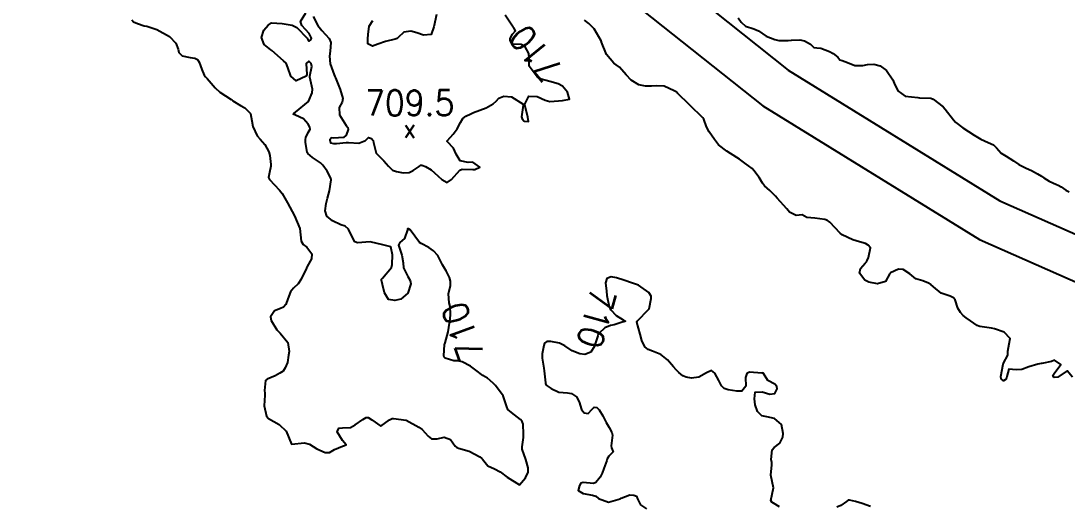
# Model space of a CAD drawing. Header units: metres. Extents: x 307586 to 320046, y 7427249 to 7434250.
# Drawn here: x 309234.7 to 309399.5, y 7432693.3 to 7432769.7 of the extents above; entities that cross this region are included whole.
import ezdxf
from ezdxf.enums import TextEntityAlignment as Align

# ---------------------------------------------------------------- set-up
doc = ezdxf.new("R2010")
doc.units = ezdxf.units.M
doc.header["$MEASUREMENT"] = 0
for name, color, linetype in [('Cotas', 45, 'Continuous'), ('Curvas de Nivel 1m', 11, 'Continuous'), ('Curvas de Nivel 5m', 15, 'Continuous'), ('Pontos Cotados', 45, 'Continuous'), ('Vias Primárias', 230, 'Continuous')]:
    doc.layers.add(name, color=color, linetype=linetype)
doc.styles.add('Style-STANDARD', font='STANDARD.shx')

# ---------------------------------------------------------------- blocks, each defined once
blk = doc.blocks.new('ELVTXT_78')
at = {"layer": 'Pontos Cotados', "linetype": 'Continuous', "style": 'Style-STANDARD'}
for s, height, p in [('709.5', 4, (0, 4)), ('x', 3, (0, 0))]:
    blk.add_text(s, height=height, dxfattribs=at).set_placement(p, align=Align.MIDDLE_CENTER)

msp = doc.modelspace()

# ---------------------------------------------------------------- linework, layer by layer
at = {"layer": 'Curvas de Nivel 1m', "elevation": 711, "flags": 128}
for points in [[(309400.33, 7432713.56), (309399.49, 7432714.57), (309398.04, 7432713.59), (309397.48, 7432713.55), (309397.39, 7432713.6), (309397.24, 7432713.84), (309397.49, 7432714.18), (309398.51, 7432715.58), (309397.51, 7432716.25), (309397.07, 7432716.04), (309395.5, 7432715.73), (309395.4, 7432715.73), (309394.87, 7432715.63), (309393.5, 7432715.21), (309392.37, 7432714.78), (309391.49, 7432714.75), (309390.31, 7432714.86), (309389.99, 7432713.68), (309389.89, 7432713.28), (309389.48, 7432713), (309389.1, 7432713.32), (309389.07, 7432713.7), (309389.43, 7432715.62), (309389.45, 7432715.69), (309389.47, 7432715.73), (309389.5, 7432715.8), (309390.16, 7432717.05), (309390.18, 7432717.68), (309390.4, 7432718.83), (309390.51, 7432719.68), (309389.57, 7432720.69), (309388.09, 7432721.2), (309387.58, 7432721.29), (309385.75, 7432721.57), (309385.58, 7432721.61), (309385.31, 7432721.74), (309384.27, 7432722.44), (309383.59, 7432722.96), (309383.15, 7432723.32), (309382.71, 7432723.77), (309382.3, 7432724.47), (309381.85, 7432725.79), (309381.63, 7432726.08), (309381.06, 7432726.37), (309379.64, 7432726.8), (309378.46, 7432727.83), (309378.01, 7432728.19), (309377.66, 7432728.38), (309376.75, 7432728.76), (309375.67, 7432729.09), (309374.71, 7432729.87), (309373.68, 7432730.57), (309372.95, 7432730.63), (309371.67, 7432730.03), (309371.61, 7432729.98), (309371.58, 7432729.91), (309370.91, 7432728.67), (309369.66, 7432728.3), (309368.28, 7432728.57), (309367.66, 7432728.89), (309366.8, 7432729.97), (309366.93, 7432730.72), (309367.7, 7432731.56), (309367.89, 7432731.77), (309367.99, 7432731.96), (309368.2, 7432732.45), (309368.55, 7432733.95), (309368.17, 7432734.39), (309367.73, 7432734.63), (309366.79, 7432734.91), (309365.74, 7432735.22), (309364.07, 7432736), (309363.75, 7432736.26), (309362.15, 7432738.02), (309361.92, 7432738.18), (309361.78, 7432738.26), (309361.36, 7432738.45), (309359.78, 7432738.64), (309358.48, 7432738.77), (309357.78, 7432739.18), (309356.81, 7432739.07), (309355.79, 7432739.6), (309355.34, 7432740.1), (309353.82, 7432741.81), (309353.54, 7432742.12), (309352.69, 7432743), (309351.84, 7432743.76), (309351.52, 7432744.15), (309350.97, 7432745.04), (309350.16, 7432746.17), (309349.87, 7432746.46), (309348.74, 7432747.32), (309347.89, 7432747.93), (309347.46, 7432748.2), (309345.9, 7432749.2), (309344.61, 7432750.23), (309343.93, 7432751.05), (309343.12, 7432752.25), (309342.72, 7432753.03), (309342.26, 7432754.27), (309342.14, 7432754.44), (309341.97, 7432754.61), (309340.25, 7432756.29), (309339.99, 7432756.54), (309338.18, 7432758.32), (309338.1, 7432758.41), (309338.01, 7432758.49), (309337.62, 7432758.72), (309336.02, 7432759.44), (309334.85, 7432759.52), (309334.02, 7432759.44), (309333.08, 7432759.43), (309332.03, 7432759.65), (309330.83, 7432760.4), (309330.05, 7432761.24), (309328.97, 7432762.43), (309328.45, 7432762.82), (309328.07, 7432763.1), (309326.94, 7432764.45), (309326.17, 7432766.39), (309326.15, 7432766.46), (309326.1, 7432766.58), (309324.99, 7432768.47), (309324.14, 7432769.35), (309323.49, 7432769.83)], [(309347.68, 7432770.2), (309348.15, 7432769.53), (309348.86, 7432768.91), (309350.14, 7432768.49), (309350.9, 7432768.16), (309352.12, 7432767.33), (309353.45, 7432766.79), (309354.11, 7432766.67), (309355.58, 7432766.63), (309356.11, 7432766.7), (309357.42, 7432766.78), (309358.11, 7432766.59), (309359.08, 7432766.07), (309359.6, 7432765.56), (309360.1, 7432765.47), (309360.7, 7432765.44), (309362.09, 7432764.91), (309362.67, 7432764.6), (309363.38, 7432764.01), (309363.68, 7432763.6), (309364.08, 7432763.49), (309364.89, 7432763.18), (309366.07, 7432762.71), (309367.34, 7432762.7), (309368.07, 7432762.86), (309369.05, 7432762.92), (309370.07, 7432762.65), (309371.04, 7432761.92), (309372.04, 7432760.45), (309372.25, 7432759.91), (309372.82, 7432758.7), (309374.01, 7432757.88), (309376.01, 7432757.64), (309376.23, 7432757.63), (309378.01, 7432757.57), (309378.42, 7432757.42), (309379.99, 7432756.19), (309380.31, 7432755.81), (309381.62, 7432754.14), (309381.91, 7432753.79), (309381.96, 7432753.74), (309383.07, 7432752.89), (309383.95, 7432752.32), (309384.84, 7432751.75), (309385.93, 7432751.09), (309387.09, 7432750.57), (309387.92, 7432750.19), (309388.37, 7432749.71), (309389.11, 7432748.91), (309389.9, 7432748.44), (309391.05, 7432747.68), (309391.88, 7432747.08), (309393.03, 7432746.51), (309393.87, 7432746.15), (309394.82, 7432745.64), (309395.48, 7432745.24), (309395.86, 7432744.99), (309396.7, 7432744.46), (309397.85, 7432743.96), (309398.11, 7432743.86), (309398.55, 7432743.59), (309399.32, 7432743.06), (309399.84, 7432742.81)]]:
    msp.add_lwpolyline(points, dxfattribs=at)
at = {"layer": 'Curvas de Nivel 5m', "elevation": 710, "flags": 128}
for points in [[(309252.14, 7432769.9), (309252.4, 7432769.61), (309253.06, 7432769.34), (309254.13, 7432768.95), (309254.55, 7432768.9), (309256.12, 7432768.41), (309258.1, 7432767.28), (309259.07, 7432766.24), (309259.44, 7432765.26), (309259.57, 7432764.75), (309260.07, 7432764.21), (309261.33, 7432763.97), (309262.07, 7432763.89), (309262.51, 7432763.66), (309262.77, 7432763.22), (309263.18, 7432762.08), (309263.54, 7432761.21), (309263.75, 7432760.93), (309264.03, 7432760.64), (309265.28, 7432759.19), (309266, 7432758.53), (309267.81, 7432757.33), (309267.98, 7432757.23), (309268.08, 7432757.16), (309269.26, 7432756.43), (309269.97, 7432756.02), (309270.84, 7432755.12), (309271.07, 7432754), (309271.21, 7432753.12), (309271.92, 7432751.65), (309272.36, 7432751.1), (309273.09, 7432750.28), (309273.74, 7432749.08), (309273.88, 7432748.54), (309274.07, 7432747.08), (309274.07, 7432746.86), (309273.85, 7432745.85), (309273.71, 7432745.08), (309273.72, 7432744.96), (309273.84, 7432744.74), (309275.43, 7432743.06), (309275.82, 7432742.55), (309276.67, 7432741.05), (309277.77, 7432739.04), (309278.61, 7432737.03), (309278.75, 7432736.04), (309278.84, 7432735.02), (309279.18, 7432734.48), (309279.71, 7432734.05), (309280.54, 7432733), (309280.46, 7432732.23), (309279.8, 7432731.01), (309279.76, 7432730.92), (309279.67, 7432730.74), (309278.84, 7432729.02), (309278.35, 7432728.32), (309277.63, 7432727.62), (309277.35, 7432727.32), (309277.15, 7432727.04), (309276.74, 7432725.92), (309276.4, 7432725.05), (309276.05, 7432724.61), (309275.6, 7432724.43), (309274.63, 7432724.03), (309274.01, 7432723.08), (309274.11, 7432722.54), (309275.03, 7432721.07), (309275.55, 7432720.54), (309276.72, 7432719.05), (309276.94, 7432717.61), (309276.84, 7432717.05), (309276.66, 7432715.88), (309276.34, 7432715.05), (309275.98, 7432714.55), (309275.47, 7432714.19), (309274.75, 7432713.79), (309273.46, 7432713.27), (309273.24, 7432713.08), (309273.07, 7432711.46), (309273.11, 7432711.08), (309273.1, 7432710.76), (309273.02, 7432709.09), (309273.39, 7432707.45), (309273.71, 7432707.08), (309275.37, 7432706.13), (309276.46, 7432705.05), (309277.34, 7432703.04), (309279.35, 7432703.24), (309280.13, 7432703), (309281.33, 7432702.28), (309282.61, 7432701.69), (309283.32, 7432701.73), (309284.09, 7432702.19), (309285.34, 7432702.71), (309285.53, 7432702.75), (309285.91, 7432702.93), (309285.35, 7432703.58), (309284.53, 7432704.95), (309284.77, 7432705.55), (309285.37, 7432705.58), (309286.63, 7432705.67), (309287.37, 7432706.05), (309288.53, 7432706.9), (309289.07, 7432707.21), (309289.39, 7432707.22), (309289.95, 7432706.88), (309291.37, 7432705.87), (309292.78, 7432706.85), (309293.17, 7432707.06), (309293.39, 7432707.09), (309295.38, 7432706.82), (309297.37, 7432705.71), (309297.89, 7432705.32), (309298.35, 7432704.79), (309298.84, 7432704.26), (309299.35, 7432703.87), (309300.28, 7432703.84), (309301.36, 7432704.11), (309302.36, 7432703.75), (309303.08, 7432702.72), (309303.34, 7432702.49), (309303.64, 7432702.41), (309305.33, 7432701.91), (309306.99, 7432701.01), (309307.31, 7432700.78), (309307.38, 7432700.68), (309308.24, 7432699.61), (309309.3, 7432699.14), (309310.18, 7432698.64), (309311.28, 7432697.83), (309313.26, 7432696.6), (309314.16, 7432697.71), (309314.58, 7432698.59), (309314.58, 7432699.31), (309314.23, 7432700.59), (309313.68, 7432702.25), (309313.64, 7432702.6), (309313.87, 7432704.09), (309313.89, 7432704.59), (309313.83, 7432706.15), (309313.64, 7432706.6), (309313.39, 7432706.89), (309312, 7432708.03), (309311.41, 7432708.48), (309311.33, 7432708.63), (309311.3, 7432708.74), (309310.64, 7432710.64), (309309.46, 7432712.27), (309309.1, 7432712.66), (309308.2, 7432713.4), (309307.47, 7432713.87), (309306.38, 7432714.69), (309305.49, 7432715.31), (309304.2, 7432716.01), (309303.5, 7432716.17), (309302.91, 7432716.14), (309301.5, 7432716.56), (309301.35, 7432716.75), (309301.32, 7432716.94), (309301.44, 7432718.75), (309301.46, 7432718.83), (309301.54, 7432719.02), (309301.98, 7432720.74), (309302.21, 7432722.11), (309302.31, 7432722.74), (309302.38, 7432723.53), (309302.3, 7432724.74), (309302.18, 7432725.31), (309302.04, 7432726.74), (309302.36, 7432728.02), (309302.39, 7432728.74), (309302.22, 7432729.3), (309301.67, 7432730.35), (309301.43, 7432730.75), (309301.13, 7432731.31), (309300.36, 7432732.76), (309299.71, 7432733.52), (309298.95, 7432734.02), (309297.72, 7432734.65), (309297.47, 7432734.8), (309296.73, 7432735.81), (309296.02, 7432736.82), (309295.75, 7432736.98), (309295.6, 7432736.96), (309295.58, 7432736.82), (309295.12, 7432735.44), (309294.37, 7432734.83), (309294.16, 7432734.39), (309294.7, 7432732.83), (309294.91, 7432731.6), (309294.97, 7432730.83), (309295.66, 7432729.46), (309295.99, 7432728.82), (309296.14, 7432728.32), (309295.62, 7432726.82), (309294.55, 7432725.9), (309293.61, 7432725.66), (309292.6, 7432725.84), (309291.98, 7432726.86), (309291.64, 7432728.19), (309291.5, 7432728.87), (309291.51, 7432729.02), (309291.66, 7432729.2), (309293.07, 7432730.85), (309293.2, 7432731.33), (309293.21, 7432732.85), (309292.97, 7432734.11), (309291.72, 7432734.45), (309289.72, 7432734.89), (309287.72, 7432734.78), (309287.28, 7432734.92), (309286.76, 7432735.9), (309286.3, 7432736.93), (309285.75, 7432737.36), (309285.11, 7432737.59), (309283.76, 7432738.25), (309282.87, 7432738.97), (309282.6, 7432739.8), (309282.76, 7432740.98), (309282.97, 7432741.81), (309283.32, 7432742.97), (309283.56, 7432744.69), (309283.52, 7432744.96), (309282.94, 7432746.06), (309282.23, 7432746.98), (309281.87, 7432747.35), (309280.65, 7432748.23), (309279.89, 7432748.83), (309279.78, 7432749.01), (309279.53, 7432750.63), (309279.53, 7432751.02), (309279.59, 7432751.34), (309279.93, 7432752.16), (309280.27, 7432752.67), (309280.22, 7432753.01), (309279.95, 7432753.48), (309279.21, 7432754.28), (309277.96, 7432754.88), (309277.59, 7432755.04), (309277.76, 7432755.24), (309277.97, 7432755.36), (309279.98, 7432757.01), (309280.59, 7432758.41), (309280.61, 7432759), (309280.19, 7432760.85), (309280.18, 7432761.01), (309280.5, 7432762.57), (309280.39, 7432763.01), (309280.07, 7432763.41), (309279.62, 7432763.02), (309279.75, 7432761.3), (309279.65, 7432761.02), (309278.03, 7432760.29), (309277.19, 7432761.05), (309276.72, 7432762.39), (309276.46, 7432763.06), (309276.07, 7432763.42), (309274.21, 7432765.08), (309274.08, 7432765.17), (309273, 7432766), (309272.61, 7432767.1), (309272.96, 7432768.26), (309273.63, 7432769.09), (309274.14, 7432769.42), (309275.87, 7432769.33), (309276.14, 7432769.27), (309277.42, 7432769.05), (309278.13, 7432768.72), (309279.8, 7432767.01), (309279.91, 7432766.82), (309280.1, 7432766.52), (309280.35, 7432766.75), (309280.45, 7432767.01), (309280.11, 7432767.76), (309278.93, 7432769.03), (309278.76, 7432769.65), (309279.56, 7432771.02)], [(309280.73, 7432770.42), (309281.44, 7432769), (309282.12, 7432768.23), (309283.25, 7432766.97), (309283.49, 7432766.36), (309283.41, 7432764.97), (309283.29, 7432764.19), (309283.42, 7432762.97), (309284.04, 7432761.22), (309284.15, 7432760.96), (309284.25, 7432760.74), (309284.96, 7432758.95), (309285.4, 7432757.53), (309285.31, 7432756.95), (309284.83, 7432756.09), (309284.86, 7432754.95), (309285.95, 7432753.23), (309286.19, 7432752.94), (309286.25, 7432752.63), (309285.92, 7432751.72), (309285.5, 7432751.36), (309283.92, 7432751.27), (309283.6, 7432751.29), (309283.33, 7432750.97), (309283.45, 7432750.51), (309283.91, 7432750.43), (309284.42, 7432750.44), (309285.91, 7432750.58), (309286.28, 7432750.56), (309287.91, 7432750.49), (309288.98, 7432750.9), (309289.46, 7432751.35), (309289.92, 7432751.21), (309290.16, 7432750.89), (309290.25, 7432750.55), (309290.64, 7432748.88), (309291.87, 7432747.66), (309292.6, 7432746.86), (309293.22, 7432746.21), (309293.85, 7432745.98), (309294.89, 7432745.79), (309295.85, 7432745.85), (309296.49, 7432746.18), (309297.42, 7432746.8), (309297.67, 7432746.99), (309297.87, 7432747.02), (309298.44, 7432746.79), (309299.32, 7432746.24), (309299.85, 7432745.8), (309301, 7432744.76), (309301.84, 7432744.25), (309302.51, 7432744.74), (309303.86, 7432746.22), (309304.22, 7432746.36), (309305.86, 7432746.33), (309306.22, 7432746.33), (309307.01, 7432746.69), (309305.87, 7432747.48), (309305.15, 7432747.43), (309303.88, 7432747.7), (309303.27, 7432748.73), (309302.83, 7432749.67), (309301.91, 7432750.68), (309301.85, 7432750.75), (309301.86, 7432750.81), (309301.91, 7432750.87), (309302.8, 7432751.87), (309303.43, 7432752.73), (309303.95, 7432753.75), (309304.33, 7432754.35), (309304.76, 7432754.71), (309305.56, 7432755.11), (309305.97, 7432755.31), (309306.97, 7432755.69), (309307.98, 7432756.04), (309309.1, 7432756.66), (309309.54, 7432757.11), (309310, 7432757.57), (309310.77, 7432757.87), (309312, 7432757.75), (309313.79, 7432756.6), (309313.83, 7432756.45), (309313.57, 7432754.61), (309313.65, 7432754.3), (309313.96, 7432753.94), (309314.65, 7432753.89), (309314.57, 7432754.59), (309314.09, 7432756.49), (309314.09, 7432756.6), (309314.73, 7432757.86), (309316, 7432757.85), (309317.3, 7432757.26), (309317.99, 7432757.04), (309319.4, 7432757.13), (309319.99, 7432757.18), (309321.1, 7432757.42), (309320.82, 7432758.52), (309320.02, 7432759.43), (309319.31, 7432759.82), (309318.03, 7432760.18), (309316.66, 7432760.57), (309316.04, 7432760.92), (309314.76, 7432762.59), (309314.74, 7432763.93), (309314.7, 7432764.59), (309314.09, 7432765.76), (309313.51, 7432766.02), (309312.1, 7432766.09), (309311.74, 7432766.63), (309311.76, 7432766.98), (309312.12, 7432767.67), (309312.58, 7432768.17), (309312.34, 7432768.63), (309312.25, 7432768.75), (309312.14, 7432768.91), (309310.99, 7432770.64)], [(309300.15, 7432770.77), (309299.73, 7432768.78), (309299.31, 7432767.59), (309298.11, 7432767.49), (309297.08, 7432767.85), (309296.12, 7432768.12), (309295, 7432767.95), (309294.11, 7432767.13), (309293.97, 7432766.97), (309293.64, 7432766.85), (309292.1, 7432766.49), (309290.9, 7432766.08), (309290.09, 7432765.75), (309289.33, 7432766.13), (309289.32, 7432766.9), (309289.4, 7432767.62), (309289.56, 7432768.9), (309290.14, 7432769.8)], [(309354.2, 7432693.15), (309353.24, 7432693.71), (309353, 7432693.89), (309352.85, 7432694.13), (309353.26, 7432696.12), (309352.82, 7432698.13), (309352.98, 7432699.79), (309352.98, 7432700.13), (309352.86, 7432700.59), (309353.03, 7432702.12), (309353.35, 7432702.51), (309354.27, 7432703.19), (309354.7, 7432704.11), (309354.79, 7432704.68), (309354.53, 7432706.11), (309353.4, 7432707.07), (309352.19, 7432707.35), (309351.4, 7432707.51), (309350.74, 7432708.16), (309350.38, 7432709.2), (309350.28, 7432710.16), (309350.37, 7432711.24), (309351.45, 7432711.29), (309352.69, 7432710.88), (309353.45, 7432711), (309353.85, 7432711.72), (309353.8, 7432712.12), (309353.47, 7432712.46), (309352.38, 7432713.04), (309351.68, 7432714.15), (309351.6, 7432714.27), (309351.48, 7432714.24), (309351.4, 7432714.23), (309349.48, 7432714.36), (309349.03, 7432714.18), (309348.82, 7432713.52), (309348.88, 7432712.18), (309348.27, 7432711.37), (309347.45, 7432711.37), (309346.1, 7432711.57), (309345.46, 7432711.78), (309345.07, 7432712.22), (309344.63, 7432713.07), (309344.01, 7432714.23), (309343.49, 7432714.62), (309342.67, 7432714.25), (309341.48, 7432713.59), (309340.32, 7432713.44), (309339.48, 7432713.59), (309338.98, 7432713.8), (309338.36, 7432714.31), (309337.91, 7432714.74), (309337.49, 7432715.2), (309336.53, 7432716.33), (309335.51, 7432717.14), (309334.18, 7432717.7), (309333.53, 7432717.93), (309332.97, 7432718.37), (309332.5, 7432719.34), (309332.25, 7432720.38), (309331.73, 7432722.23), (309331.77, 7432722.39), (309333.6, 7432724.29), (309333.64, 7432724.33), (309333.65, 7432724.36), (309334, 7432725.97), (309333.97, 7432726.36), (309333.63, 7432726.93), (309331.97, 7432728.06), (309331.65, 7432728.2), (309331.05, 7432728.4), (309329.66, 7432728.86), (309328.5, 7432729.26), (309327.66, 7432729.39), (309326.99, 7432729.12), (309326.8, 7432728.45), (309326.92, 7432727.16), (309327, 7432726.45), (309327.38, 7432724.67), (309327.47, 7432724.44), (309327.6, 7432724.22), (309328.47, 7432723.3), (309329.58, 7432722.61), (309329.94, 7432722.41), (309329.67, 7432722.32), (309329.58, 7432722.3), (309328.15, 7432721.85), (309327.57, 7432721.73), (309326.66, 7432721.36), (309325.71, 7432720.46), (309325.65, 7432720.36), (309325.55, 7432720.1), (309325.17, 7432718.83), (309325.06, 7432718.46), (309324.46, 7432717.52), (309323.51, 7432717.17), (309322.74, 7432717.26), (309321.52, 7432717.75), (309320.39, 7432718.52), (309319.54, 7432718.95), (309318.19, 7432719.2), (309317.54, 7432719.23), (309317.18, 7432718.92), (309317.05, 7432718.56), (309316.8, 7432717.28), (309316.8, 7432716.57), (309317.05, 7432715), (309317.12, 7432714.56), (309317.33, 7432712.7), (309317.35, 7432712.56), (309317.46, 7432712.32), (309318.22, 7432711.78), (309319.44, 7432711.24), (309320.82, 7432711.14), (309321.44, 7432711.03), (309322.21, 7432710.5), (309322.62, 7432709.69), (309322.98, 7432708.49), (309323.41, 7432707.98), (309324.03, 7432707.84), (309324.65, 7432708.47), (309325.01, 7432708.87), (309325.42, 7432708.82), (309325.81, 7432708.46), (309326.35, 7432707.5), (309326.9, 7432706.44), (309327.37, 7432705.64), (309327.79, 7432704.85), (309327.87, 7432704.43), (309327.68, 7432702.77), (309327.72, 7432702.43), (309327.98, 7432701.79), (309327.32, 7432701.13), (309327.07, 7432700.69), (309326.97, 7432700.44), (309326.54, 7432699.21), (309326.27, 7432698.45), (309325.92, 7432697.82), (309325.27, 7432696.96), (309324.9, 7432696.83), (309323.27, 7432696.99), (309322.9, 7432696.86), (309322.67, 7432696.49), (309322.48, 7432695.72), (309323.25, 7432695.23), (309324.72, 7432694.99), (309325.25, 7432694.84), (309325.68, 7432694.46), (309327.24, 7432693.89), (309329.08, 7432694.41), (309329.24, 7432694.51), (309330.62, 7432695.03), (309331.25, 7432695), (309331.66, 7432694.8), (309331.83, 7432694.38), (309332.29, 7432693.44), (309333.23, 7432692.82)], [(309368.52, 7432693.22), (309367.24, 7432693.67), (309366.17, 7432693.97), (309365.24, 7432694.18), (309365.03, 7432694.19), (309364.74, 7432693.99), (309363.86, 7432693.37), (309363.23, 7432693.1)]]:
    msp.add_lwpolyline(points, dxfattribs=at)
at = {"layer": 'Vias Primárias'}
for points in [[(309068.68, 7433019.19), (309110.51, 7432980.64), (309168.6, 7432927.64), (309228.14, 7432873.12), (309282.98, 7432823.29), (309329.07, 7432783.1), (309355.56, 7432762), (309388.93, 7432741.4), (309421.67, 7432726.94), (309443.65, 7432719.43), (309471.52, 7432713.02), (309511.46, 7432708.15)], [(309105.84, 7432975.56), (309163.95, 7432922.55), (309223.5, 7432868.03), (309278.39, 7432818.14), (309324.65, 7432777.8), (309351.58, 7432756.35), (309385.71, 7432735.28), (309419.16, 7432720.51), (309441.76, 7432712.78), (309470.33, 7432706.22), (309510.92, 7432701.26)]]:
    msp.add_lwpolyline(points, dxfattribs=at)

# ---------------------------------------------------------------- block references
at = {"layer": 'Pontos Cotados', "linetype": 'Continuous'}
msp.add_blockref('ELVTXT_78', (309295.94, 7432752.82, 709.52), dxfattribs=at)

# ---------------------------------------------------------------- texts
at = {"layer": 'Cotas', "style": 'Style-STANDARD'}
for rotation, p in [(129.1133, (309315.76, 7432764.62, 710)), (255.1418, (309325.32, 7432722.88, 710)), (109.8575, (309304.29, 7432720.74, 710))]:
    msp.add_text('710', height=4, rotation=rotation, dxfattribs=at).set_placement(p, align=Align.MIDDLE_CENTER)

doc.saveas('drawing.dxf')
